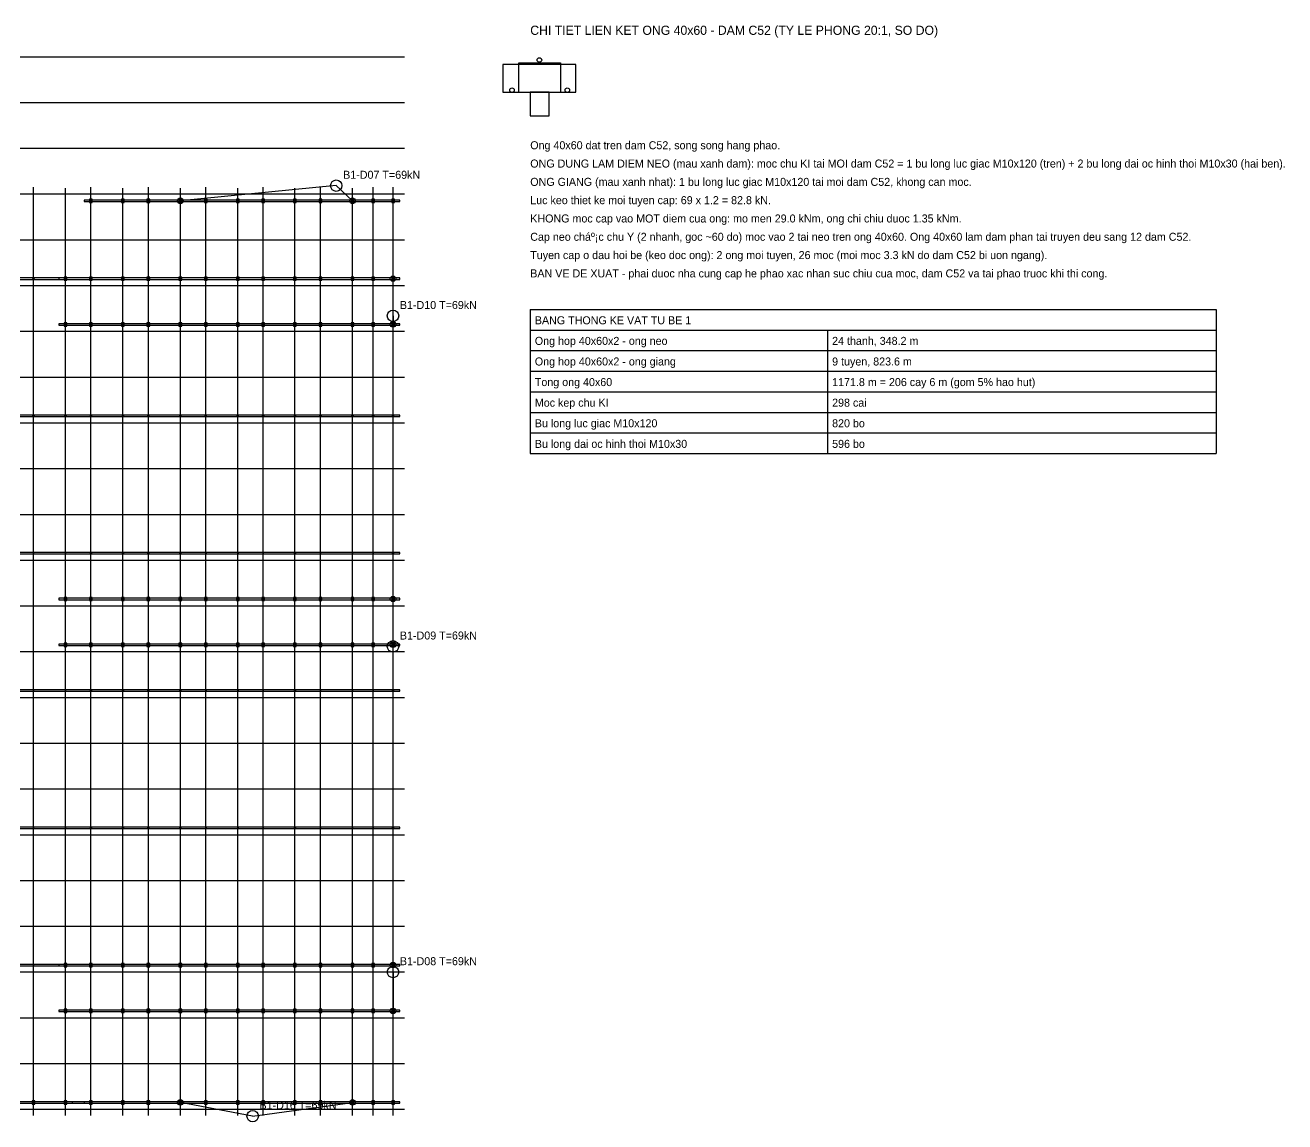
# Model space of a CAD drawing. Header units: millimetres. Extents: x -237679 to -102976, y -59506 to -8266.
# Drawn here: x -158055 to -102976, y -59506 to -11582 of the extents above; entities that cross this region are included whole.
import ezdxf

# ---------------------------------------------------------------- set-up
doc = ezdxf.new("R2010")
doc.units = ezdxf.units.MM
doc.header["$MEASUREMENT"] = 0
for name, color, linetype in [('00_THAM_CHIEU_C52', 8, 'Continuous'), ('00_THAM_CHIEU_HANG_PHAO', 9, 'Continuous'), ('09_ONG_40X60_GIANG', 4, 'Continuous'), ('09_ONG_40X60_NEO', 5, 'Continuous'), ('10_BU_LONG_M10X120', 3, 'Continuous'), ('10_MOC_CHU_KI', 2, 'Continuous'), ('11_DIEM_NEO_CAP', 1, 'Continuous'), ('12_CHI_TIET_GHI_CHU', 7, 'Continuous')]:
    doc.layers.add(name, color=color, linetype=linetype)

msp = doc.modelspace()

# ---------------------------------------------------------------- linework, layer by layer
at = {"layer": '00_THAM_CHIEU_C52'}
for p, q in [((-157689.9, -59236.22), (-157689.9, -18665.53)), ((-156289.9, -59236.22), (-156289.9, -18704.58)), ((-155179.9, -59236.22), (-155179.9, -18665.53)), ((-153779.9, -59236.22), (-153779.9, -18704.58)), ((-152669.9, -59236.22), (-152669.9, -18665.53)), ((-151269.9, -59236.22), (-151269.9, -18704.58)), ((-150159.9, -59236.22), (-150159.9, -18665.53)), ((-148759.9, -59236.22), (-148759.9, -18704.58)), ((-147649.9, -59236.22), (-147649.9, -18665.53)), ((-146259.9, -59236.22), (-146259.9, -18704.58)), ((-145139.9, -59236.22), (-145139.9, -18665.53)), ((-143739.9, -59236.22), (-143739.9, -18704.58)), ((-142839.9, -59236.22), (-142839.9, -18665.53)), ((-141969.9, -59236.22), (-141969.9, -18665.53))]:
    msp.add_line(p, q, dxfattribs=at)
at = {"layer": '00_THAM_CHIEU_HANG_PHAO'}
for p, q in [((-237679.01, -12959), (-141469.9, -12959)), ((-237679.01, -14959), (-141469.9, -14959)), ((-237679.01, -16959), (-141469.9, -16959)), ((-237679.01, -18959), (-141469.9, -18959)), ((-237679.01, -20959), (-141469.9, -20959)), ((-237679.01, -22959), (-141469.9, -22959)), ((-237679.01, -24959), (-141469.9, -24959)), ((-237679.01, -26959), (-141469.9, -26959)), ((-237679.01, -28959), (-141469.9, -28959)), ((-237679.01, -30959), (-141469.9, -30959)), ((-237679.01, -32959), (-141469.9, -32959)), ((-237679.01, -34959), (-141469.9, -34959)), ((-237679.01, -36959), (-141469.9, -36959)), ((-237679.01, -38959), (-141469.9, -38959)), ((-237679.01, -40959), (-141469.9, -40959)), ((-237679.01, -42959), (-141469.9, -42959)), ((-237679.01, -44959), (-141469.9, -44959)), ((-237679.01, -46959), (-141469.9, -46959)), ((-237679.01, -48959), (-141469.9, -48959)), ((-237679.01, -50959), (-141469.9, -50959)), ((-237679.01, -52959), (-141469.9, -52959)), ((-237679.01, -54959), (-141469.9, -54959)), ((-237679.01, -56959), (-141469.9, -56959)), ((-237679.01, -58959), (-141469.9, -58959))]:
    msp.add_line(p, q, dxfattribs=at)
at = {"layer": '09_ONG_40X60_GIANG'}
for p, q in [((-141669.9, -22629), (-237479.01, -22629)), ((-237479.01, -22689), (-141669.9, -22689)), ((-141669.9, -22689), (-141669.9, -22629)), ((-141669.9, -28629), (-237479.01, -28629)), ((-141669.9, -28689), (-141669.9, -28629)), ((-237479.01, -28689), (-141669.9, -28689)), ((-141669.9, -34629), (-237479.01, -34629)), ((-237479.01, -34689), (-141669.9, -34689)), ((-141669.9, -34689), (-141669.9, -34629)), ((-141669.9, -40629), (-237479.01, -40629)), ((-237479.01, -40689), (-141669.9, -40689)), ((-141669.9, -40689), (-141669.9, -40629)), ((-141669.9, -46629), (-237479.01, -46629)), ((-237479.01, -46689), (-141669.9, -46689)), ((-141669.9, -46689), (-141669.9, -46629)), ((-141669.9, -52629), (-237479.01, -52629)), ((-237479.01, -52689), (-141669.9, -52689)), ((-141669.9, -52689), (-141669.9, -52629)), ((-141669.9, -58629), (-237479.01, -58629)), ((-237479.01, -58689), (-141669.9, -58689)), ((-141669.9, -58689), (-141669.9, -58629))]:
    msp.add_line(p, q, dxfattribs=at)
at = {"layer": '09_ONG_40X60_NEO'}
for p, q in [((-133969.9, -13303.7), (-137169.9, -13303.7)), ((-137169.9, -13303.7), (-137169.9, -14503.7)), ((-133969.9, -14503.7), (-133969.9, -13303.7)), ((-137169.9, -14503.7), (-133969.9, -14503.7)), ((-141669.9, -19229), (-155479.9, -19229)), ((-155479.9, -19229), (-155479.9, -19289)), ((-141669.9, -19289), (-141669.9, -19229)), ((-155479.9, -19289), (-141669.9, -19289)), ((-141669.9, -22629), (-156589.9, -22629)), ((-156589.9, -22629), (-156589.9, -22689)), ((-156589.9, -22689), (-141669.9, -22689)), ((-141669.9, -22689), (-141669.9, -22629)), ((-141669.9, -24629), (-156589.9, -24629)), ((-156589.9, -24629), (-156589.9, -24689)), ((-156589.9, -24689), (-141669.9, -24689)), ((-141669.9, -24689), (-141669.9, -24629)), ((-141669.9, -36629), (-156589.9, -36629)), ((-156589.9, -36629), (-156589.9, -36689)), ((-156589.9, -36689), (-141669.9, -36689)), ((-141669.9, -36689), (-141669.9, -36629)), ((-141669.9, -38629), (-156589.9, -38629)), ((-156589.9, -38629), (-156589.9, -38689)), ((-156589.9, -38689), (-141669.9, -38689)), ((-141669.9, -38689), (-141669.9, -38629)), ((-141669.9, -52629), (-156589.9, -52629)), ((-156589.9, -52629), (-156589.9, -52689)), ((-156589.9, -52689), (-141669.9, -52689)), ((-141669.9, -52689), (-141669.9, -52629)), ((-141669.9, -54629), (-156589.9, -54629)), ((-156589.9, -54629), (-156589.9, -54689)), ((-156589.9, -54689), (-141669.9, -54689)), ((-141669.9, -54689), (-141669.9, -54629)), ((-155989.9, -58629), (-170532.25, -58629)), ((-170532.25, -58689), (-155989.9, -58689)), ((-155989.9, -58689), (-155989.9, -58629)), ((-141669.9, -58629), (-155479.9, -58629)), ((-155479.9, -58629), (-155479.9, -58689)), ((-155479.9, -58689), (-141669.9, -58689)), ((-141669.9, -58689), (-141669.9, -58629))]:
    msp.add_line(p, q, dxfattribs=at)
at = {"layer": '10_BU_LONG_M10X120'}
for centre, radius in [((-135569.9, -13103.7), 100), ((-136769.9, -14423.7), 100), ((-134349.9, -14423.7), 100), ((-157689.9, -22659), 25), ((-157689.9, -28659), 25), ((-156289.9, -28659), 25), ((-155179.9, -28659), 25), ((-153779.9, -28659), 25), ((-152669.9, -28659), 25), ((-151269.9, -28659), 25), ((-150159.9, -28659), 25), ((-148759.9, -28659), 25), ((-147649.9, -28659), 25), ((-146259.9, -28659), 25), ((-145139.9, -28659), 25), ((-143739.9, -28659), 25), ((-142839.9, -28659), 25), ((-141969.9, -28659), 25), ((-157689.9, -34659), 25), ((-156289.9, -34659), 25), ((-155179.9, -34659), 25), ((-153779.9, -34659), 25), ((-152669.9, -34659), 25), ((-151269.9, -34659), 25), ((-150159.9, -34659), 25), ((-148759.9, -34659), 25), ((-147649.9, -34659), 25), ((-146259.9, -34659), 25), ((-145139.9, -34659), 25), ((-143739.9, -34659), 25), ((-142839.9, -34659), 25), ((-141969.9, -34659), 25), ((-157689.9, -40659), 25), ((-156289.9, -40659), 25), ((-155179.9, -40659), 25), ((-153779.9, -40659), 25), ((-152669.9, -40659), 25), ((-151269.9, -40659), 25), ((-150159.9, -40659), 25), ((-148759.9, -40659), 25), ((-147649.9, -40659), 25), ((-146259.9, -40659), 25), ((-145139.9, -40659), 25), ((-143739.9, -40659), 25), ((-142839.9, -40659), 25), ((-141969.9, -40659), 25), ((-157689.9, -46659), 25), ((-156289.9, -46659), 25), ((-155179.9, -46659), 25), ((-153779.9, -46659), 25), ((-152669.9, -46659), 25), ((-151269.9, -46659), 25), ((-150159.9, -46659), 25), ((-148759.9, -46659), 25), ((-147649.9, -46659), 25), ((-146259.9, -46659), 25), ((-145139.9, -46659), 25), ((-143739.9, -46659), 25), ((-142839.9, -46659), 25), ((-141969.9, -46659), 25), ((-157689.9, -52659), 25)]:
    msp.add_circle(centre, radius, dxfattribs=at)
at = {"layer": '10_MOC_CHU_KI'}
for p, q in [((-136469.9, -14503.7), (-136469.9, -13223.7)), ((-136469.9, -13223.7), (-134649.9, -13223.7)), ((-134649.9, -13223.7), (-134649.9, -14503.7)), ((-137069.9, -14503.7), (-136469.9, -14503.7)), ((-134649.9, -14503.7), (-134049.9, -14503.7)), ((-155119.9, -19189), (-155239.9, -19189)), ((-155239.9, -19189), (-155239.9, -19329)), ((-155119.9, -19329), (-155119.9, -19189)), ((-153719.9, -19189), (-153839.9, -19189)), ((-153839.9, -19189), (-153839.9, -19329)), ((-153719.9, -19329), (-153719.9, -19189)), ((-152609.9, -19189), (-152729.9, -19189)), ((-152729.9, -19189), (-152729.9, -19329)), ((-152609.9, -19329), (-152609.9, -19189)), ((-151209.9, -19189), (-151329.9, -19189)), ((-151329.9, -19189), (-151329.9, -19329)), ((-151209.9, -19329), (-151209.9, -19189)), ((-150099.9, -19189), (-150219.9, -19189)), ((-150219.9, -19189), (-150219.9, -19329)), ((-150099.9, -19329), (-150099.9, -19189)), ((-148699.9, -19189), (-148819.9, -19189)), ((-148819.9, -19189), (-148819.9, -19329)), ((-148699.9, -19329), (-148699.9, -19189)), ((-147589.9, -19189), (-147709.9, -19189)), ((-147709.9, -19189), (-147709.9, -19329)), ((-147589.9, -19329), (-147589.9, -19189)), ((-146199.9, -19189), (-146319.9, -19189)), ((-146319.9, -19189), (-146319.9, -19329)), ((-146199.9, -19329), (-146199.9, -19189)), ((-145079.9, -19189), (-145199.9, -19189)), ((-145199.9, -19189), (-145199.9, -19329)), ((-145079.9, -19329), (-145079.9, -19189)), ((-143679.9, -19189), (-143799.9, -19189)), ((-143799.9, -19189), (-143799.9, -19329)), ((-143679.9, -19329), (-143679.9, -19189)), ((-142779.9, -19189), (-142899.9, -19189)), ((-142899.9, -19189), (-142899.9, -19329)), ((-142779.9, -19329), (-142779.9, -19189)), ((-141909.9, -19189), (-142029.9, -19189)), ((-142029.9, -19189), (-142029.9, -19329)), ((-141909.9, -19329), (-141909.9, -19189)), ((-155239.9, -19329), (-155119.9, -19329)), ((-153839.9, -19329), (-153719.9, -19329)), ((-152729.9, -19329), (-152609.9, -19329)), ((-151329.9, -19329), (-151209.9, -19329)), ((-150219.9, -19329), (-150099.9, -19329)), ((-148819.9, -19329), (-148699.9, -19329)), ((-147709.9, -19329), (-147589.9, -19329)), ((-146319.9, -19329), (-146199.9, -19329)), ((-145199.9, -19329), (-145079.9, -19329)), ((-143799.9, -19329), (-143679.9, -19329)), ((-142899.9, -19329), (-142779.9, -19329)), ((-142029.9, -19329), (-141909.9, -19329)), ((-156229.9, -22589), (-156349.9, -22589)), ((-156349.9, -22589), (-156349.9, -22729)), ((-156349.9, -22729), (-156229.9, -22729)), ((-156229.9, -22729), (-156229.9, -22589)), ((-155119.9, -22589), (-155239.9, -22589)), ((-155239.9, -22589), (-155239.9, -22729)), ((-155239.9, -22729), (-155119.9, -22729)), ((-155119.9, -22729), (-155119.9, -22589)), ((-153719.9, -22589), (-153839.9, -22589)), ((-153839.9, -22589), (-153839.9, -22729)), ((-153839.9, -22729), (-153719.9, -22729)), ((-153719.9, -22729), (-153719.9, -22589)), ((-152609.9, -22589), (-152729.9, -22589)), ((-152729.9, -22589), (-152729.9, -22729)), ((-152729.9, -22729), (-152609.9, -22729)), ((-152609.9, -22729), (-152609.9, -22589)), ((-151209.9, -22589), (-151329.9, -22589)), ((-151329.9, -22589), (-151329.9, -22729)), ((-151329.9, -22729), (-151209.9, -22729)), ((-151209.9, -22729), (-151209.9, -22589)), ((-150099.9, -22589), (-150219.9, -22589)), ((-150219.9, -22589), (-150219.9, -22729)), ((-150219.9, -22729), (-150099.9, -22729)), ((-150099.9, -22729), (-150099.9, -22589)), ((-148699.9, -22589), (-148819.9, -22589)), ((-148819.9, -22589), (-148819.9, -22729)), ((-148819.9, -22729), (-148699.9, -22729)), ((-148699.9, -22729), (-148699.9, -22589)), ((-147589.9, -22589), (-147709.9, -22589)), ((-147709.9, -22589), (-147709.9, -22729)), ((-147709.9, -22729), (-147589.9, -22729)), ((-147589.9, -22729), (-147589.9, -22589)), ((-146199.9, -22589), (-146319.9, -22589)), ((-146319.9, -22589), (-146319.9, -22729)), ((-146319.9, -22729), (-146199.9, -22729)), ((-146199.9, -22729), (-146199.9, -22589)), ((-145079.9, -22589), (-145199.9, -22589)), ((-145199.9, -22589), (-145199.9, -22729)), ((-145199.9, -22729), (-145079.9, -22729)), ((-145079.9, -22729), (-145079.9, -22589)), ((-143679.9, -22589), (-143799.9, -22589)), ((-143799.9, -22589), (-143799.9, -22729)), ((-143799.9, -22729), (-143679.9, -22729)), ((-143679.9, -22729), (-143679.9, -22589)), ((-142779.9, -22589), (-142899.9, -22589)), ((-142899.9, -22589), (-142899.9, -22729)), ((-142899.9, -22729), (-142779.9, -22729)), ((-142779.9, -22729), (-142779.9, -22589)), ((-141909.9, -22589), (-142029.9, -22589)), ((-142029.9, -22589), (-142029.9, -22729)), ((-142029.9, -22729), (-141909.9, -22729)), ((-141909.9, -22729), (-141909.9, -22589)), ((-156229.9, -24589), (-156349.9, -24589)), ((-156349.9, -24589), (-156349.9, -24729)), ((-156349.9, -24729), (-156229.9, -24729)), ((-156229.9, -24729), (-156229.9, -24589)), ((-155119.9, -24589), (-155239.9, -24589)), ((-155239.9, -24589), (-155239.9, -24729)), ((-155239.9, -24729), (-155119.9, -24729)), ((-155119.9, -24729), (-155119.9, -24589)), ((-153719.9, -24589), (-153839.9, -24589)), ((-153839.9, -24589), (-153839.9, -24729)), ((-153839.9, -24729), (-153719.9, -24729)), ((-153719.9, -24729), (-153719.9, -24589)), ((-152609.9, -24589), (-152729.9, -24589)), ((-152729.9, -24589), (-152729.9, -24729)), ((-152729.9, -24729), (-152609.9, -24729)), ((-152609.9, -24729), (-152609.9, -24589)), ((-151209.9, -24589), (-151329.9, -24589)), ((-151329.9, -24589), (-151329.9, -24729)), ((-151329.9, -24729), (-151209.9, -24729)), ((-151209.9, -24729), (-151209.9, -24589)), ((-150099.9, -24589), (-150219.9, -24589)), ((-150219.9, -24589), (-150219.9, -24729)), ((-150219.9, -24729), (-150099.9, -24729)), ((-150099.9, -24729), (-150099.9, -24589)), ((-148699.9, -24589), (-148819.9, -24589)), ((-148819.9, -24589), (-148819.9, -24729)), ((-148819.9, -24729), (-148699.9, -24729)), ((-148699.9, -24729), (-148699.9, -24589)), ((-147589.9, -24589), (-147709.9, -24589)), ((-147709.9, -24589), (-147709.9, -24729)), ((-147709.9, -24729), (-147589.9, -24729)), ((-147589.9, -24729), (-147589.9, -24589)), ((-146199.9, -24589), (-146319.9, -24589)), ((-146319.9, -24589), (-146319.9, -24729)), ((-146319.9, -24729), (-146199.9, -24729)), ((-146199.9, -24729), (-146199.9, -24589)), ((-145079.9, -24589), (-145199.9, -24589)), ((-145199.9, -24589), (-145199.9, -24729)), ((-145199.9, -24729), (-145079.9, -24729)), ((-145079.9, -24729), (-145079.9, -24589)), ((-143679.9, -24589), (-143799.9, -24589)), ((-143799.9, -24589), (-143799.9, -24729)), ((-143799.9, -24729), (-143679.9, -24729)), ((-143679.9, -24729), (-143679.9, -24589)), ((-142779.9, -24589), (-142899.9, -24589)), ((-142899.9, -24589), (-142899.9, -24729)), ((-142899.9, -24729), (-142779.9, -24729)), ((-142779.9, -24729), (-142779.9, -24589)), ((-141909.9, -24589), (-142029.9, -24589)), ((-142029.9, -24589), (-142029.9, -24729)), ((-142029.9, -24729), (-141909.9, -24729)), ((-141909.9, -24729), (-141909.9, -24589)), ((-156229.9, -36589), (-156349.9, -36589)), ((-156349.9, -36589), (-156349.9, -36729)), ((-156349.9, -36729), (-156229.9, -36729)), ((-156229.9, -36729), (-156229.9, -36589)), ((-155119.9, -36589), (-155239.9, -36589)), ((-155239.9, -36589), (-155239.9, -36729)), ((-155239.9, -36729), (-155119.9, -36729)), ((-155119.9, -36729), (-155119.9, -36589)), ((-153719.9, -36589), (-153839.9, -36589)), ((-153839.9, -36589), (-153839.9, -36729)), ((-153839.9, -36729), (-153719.9, -36729)), ((-153719.9, -36729), (-153719.9, -36589)), ((-152609.9, -36589), (-152729.9, -36589)), ((-152729.9, -36589), (-152729.9, -36729)), ((-152729.9, -36729), (-152609.9, -36729)), ((-152609.9, -36729), (-152609.9, -36589)), ((-151209.9, -36589), (-151329.9, -36589)), ((-151329.9, -36589), (-151329.9, -36729)), ((-151329.9, -36729), (-151209.9, -36729)), ((-151209.9, -36729), (-151209.9, -36589)), ((-150099.9, -36589), (-150219.9, -36589)), ((-150219.9, -36589), (-150219.9, -36729)), ((-150219.9, -36729), (-150099.9, -36729)), ((-150099.9, -36729), (-150099.9, -36589)), ((-148699.9, -36589), (-148819.9, -36589)), ((-148819.9, -36589), (-148819.9, -36729)), ((-148819.9, -36729), (-148699.9, -36729)), ((-148699.9, -36729), (-148699.9, -36589)), ((-147589.9, -36589), (-147709.9, -36589)), ((-147709.9, -36589), (-147709.9, -36729)), ((-147709.9, -36729), (-147589.9, -36729)), ((-147589.9, -36729), (-147589.9, -36589)), ((-146199.9, -36589), (-146319.9, -36589)), ((-146319.9, -36589), (-146319.9, -36729)), ((-146319.9, -36729), (-146199.9, -36729)), ((-146199.9, -36729), (-146199.9, -36589)), ((-145079.9, -36589), (-145199.9, -36589)), ((-145199.9, -36589), (-145199.9, -36729)), ((-145199.9, -36729), (-145079.9, -36729)), ((-145079.9, -36729), (-145079.9, -36589)), ((-143679.9, -36589), (-143799.9, -36589)), ((-143799.9, -36589), (-143799.9, -36729)), ((-143799.9, -36729), (-143679.9, -36729)), ((-143679.9, -36729), (-143679.9, -36589)), ((-142779.9, -36589), (-142899.9, -36589)), ((-142899.9, -36589), (-142899.9, -36729)), ((-142899.9, -36729), (-142779.9, -36729)), ((-142779.9, -36729), (-142779.9, -36589)), ((-141909.9, -36589), (-142029.9, -36589)), ((-142029.9, -36589), (-142029.9, -36729)), ((-142029.9, -36729), (-141909.9, -36729)), ((-141909.9, -36729), (-141909.9, -36589)), ((-156229.9, -38589), (-156349.9, -38589)), ((-156349.9, -38589), (-156349.9, -38729)), ((-156349.9, -38729), (-156229.9, -38729)), ((-156229.9, -38729), (-156229.9, -38589)), ((-155119.9, -38589), (-155239.9, -38589)), ((-155239.9, -38589), (-155239.9, -38729)), ((-155239.9, -38729), (-155119.9, -38729)), ((-155119.9, -38729), (-155119.9, -38589)), ((-153719.9, -38589), (-153839.9, -38589)), ((-153839.9, -38589), (-153839.9, -38729)), ((-153839.9, -38729), (-153719.9, -38729)), ((-153719.9, -38729), (-153719.9, -38589)), ((-152609.9, -38589), (-152729.9, -38589)), ((-152729.9, -38589), (-152729.9, -38729)), ((-152729.9, -38729), (-152609.9, -38729)), ((-152609.9, -38729), (-152609.9, -38589)), ((-151209.9, -38589), (-151329.9, -38589)), ((-151329.9, -38589), (-151329.9, -38729)), ((-151329.9, -38729), (-151209.9, -38729)), ((-151209.9, -38729), (-151209.9, -38589)), ((-150099.9, -38589), (-150219.9, -38589)), ((-150219.9, -38589), (-150219.9, -38729)), ((-150219.9, -38729), (-150099.9, -38729)), ((-150099.9, -38729), (-150099.9, -38589)), ((-148699.9, -38589), (-148819.9, -38589)), ((-148819.9, -38589), (-148819.9, -38729)), ((-148819.9, -38729), (-148699.9, -38729)), ((-148699.9, -38729), (-148699.9, -38589)), ((-147589.9, -38589), (-147709.9, -38589)), ((-147709.9, -38589), (-147709.9, -38729)), ((-147709.9, -38729), (-147589.9, -38729)), ((-147589.9, -38729), (-147589.9, -38589)), ((-146199.9, -38589), (-146319.9, -38589)), ((-146319.9, -38589), (-146319.9, -38729)), ((-146319.9, -38729), (-146199.9, -38729)), ((-146199.9, -38729), (-146199.9, -38589)), ((-145079.9, -38589), (-145199.9, -38589)), ((-145199.9, -38589), (-145199.9, -38729)), ((-145199.9, -38729), (-145079.9, -38729)), ((-145079.9, -38729), (-145079.9, -38589)), ((-143679.9, -38589), (-143799.9, -38589)), ((-143799.9, -38589), (-143799.9, -38729)), ((-143799.9, -38729), (-143679.9, -38729)), ((-143679.9, -38729), (-143679.9, -38589)), ((-142779.9, -38589), (-142899.9, -38589)), ((-142899.9, -38589), (-142899.9, -38729)), ((-142899.9, -38729), (-142779.9, -38729)), ((-142779.9, -38729), (-142779.9, -38589)), ((-141909.9, -38589), (-142029.9, -38589)), ((-142029.9, -38589), (-142029.9, -38729)), ((-142029.9, -38729), (-141909.9, -38729)), ((-141909.9, -38729), (-141909.9, -38589)), ((-156229.9, -52589), (-156349.9, -52589)), ((-156349.9, -52589), (-156349.9, -52729)), ((-156349.9, -52729), (-156229.9, -52729)), ((-156229.9, -52729), (-156229.9, -52589)), ((-155119.9, -52589), (-155239.9, -52589)), ((-155239.9, -52589), (-155239.9, -52729)), ((-155239.9, -52729), (-155119.9, -52729)), ((-155119.9, -52729), (-155119.9, -52589)), ((-153719.9, -52589), (-153839.9, -52589)), ((-153839.9, -52589), (-153839.9, -52729)), ((-153839.9, -52729), (-153719.9, -52729)), ((-153719.9, -52729), (-153719.9, -52589)), ((-152609.9, -52589), (-152729.9, -52589)), ((-152729.9, -52589), (-152729.9, -52729)), ((-152729.9, -52729), (-152609.9, -52729)), ((-152609.9, -52729), (-152609.9, -52589)), ((-151209.9, -52589), (-151329.9, -52589)), ((-151329.9, -52589), (-151329.9, -52729)), ((-151329.9, -52729), (-151209.9, -52729)), ((-151209.9, -52729), (-151209.9, -52589)), ((-150099.9, -52589), (-150219.9, -52589)), ((-150219.9, -52589), (-150219.9, -52729)), ((-150219.9, -52729), (-150099.9, -52729)), ((-150099.9, -52729), (-150099.9, -52589)), ((-148699.9, -52589), (-148819.9, -52589)), ((-148819.9, -52589), (-148819.9, -52729)), ((-148819.9, -52729), (-148699.9, -52729)), ((-148699.9, -52729), (-148699.9, -52589)), ((-147589.9, -52589), (-147709.9, -52589)), ((-147709.9, -52589), (-147709.9, -52729)), ((-147709.9, -52729), (-147589.9, -52729)), ((-147589.9, -52729), (-147589.9, -52589)), ((-146199.9, -52589), (-146319.9, -52589)), ((-146319.9, -52589), (-146319.9, -52729)), ((-146319.9, -52729), (-146199.9, -52729)), ((-146199.9, -52729), (-146199.9, -52589)), ((-145079.9, -52589), (-145199.9, -52589)), ((-145199.9, -52589), (-145199.9, -52729)), ((-145199.9, -52729), (-145079.9, -52729)), ((-145079.9, -52729), (-145079.9, -52589)), ((-143679.9, -52589), (-143799.9, -52589)), ((-143799.9, -52589), (-143799.9, -52729)), ((-143799.9, -52729), (-143679.9, -52729)), ((-143679.9, -52729), (-143679.9, -52589)), ((-142779.9, -52589), (-142899.9, -52589)), ((-142899.9, -52589), (-142899.9, -52729)), ((-142899.9, -52729), (-142779.9, -52729)), ((-142779.9, -52729), (-142779.9, -52589)), ((-141909.9, -52589), (-142029.9, -52589)), ((-142029.9, -52589), (-142029.9, -52729)), ((-142029.9, -52729), (-141909.9, -52729)), ((-141909.9, -52729), (-141909.9, -52589)), ((-156229.9, -54589), (-156349.9, -54589)), ((-156349.9, -54589), (-156349.9, -54729)), ((-156349.9, -54729), (-156229.9, -54729)), ((-156229.9, -54729), (-156229.9, -54589)), ((-155119.9, -54589), (-155239.9, -54589)), ((-155239.9, -54589), (-155239.9, -54729)), ((-155239.9, -54729), (-155119.9, -54729)), ((-155119.9, -54729), (-155119.9, -54589)), ((-153719.9, -54589), (-153839.9, -54589)), ((-153839.9, -54589), (-153839.9, -54729)), ((-153839.9, -54729), (-153719.9, -54729)), ((-153719.9, -54729), (-153719.9, -54589)), ((-152609.9, -54589), (-152729.9, -54589)), ((-152729.9, -54589), (-152729.9, -54729)), ((-152729.9, -54729), (-152609.9, -54729)), ((-152609.9, -54729), (-152609.9, -54589)), ((-151209.9, -54589), (-151329.9, -54589)), ((-151329.9, -54589), (-151329.9, -54729)), ((-151329.9, -54729), (-151209.9, -54729)), ((-151209.9, -54729), (-151209.9, -54589)), ((-150099.9, -54589), (-150219.9, -54589)), ((-150219.9, -54589), (-150219.9, -54729)), ((-150219.9, -54729), (-150099.9, -54729)), ((-150099.9, -54729), (-150099.9, -54589)), ((-148699.9, -54589), (-148819.9, -54589)), ((-148819.9, -54589), (-148819.9, -54729)), ((-148819.9, -54729), (-148699.9, -54729)), ((-148699.9, -54729), (-148699.9, -54589)), ((-147589.9, -54589), (-147709.9, -54589)), ((-147709.9, -54589), (-147709.9, -54729)), ((-147709.9, -54729), (-147589.9, -54729)), ((-147589.9, -54729), (-147589.9, -54589)), ((-146199.9, -54589), (-146319.9, -54589)), ((-146319.9, -54589), (-146319.9, -54729)), ((-146319.9, -54729), (-146199.9, -54729)), ((-146199.9, -54729), (-146199.9, -54589)), ((-145079.9, -54589), (-145199.9, -54589)), ((-145199.9, -54589), (-145199.9, -54729)), ((-145199.9, -54729), (-145079.9, -54729)), ((-145079.9, -54729), (-145079.9, -54589)), ((-143679.9, -54589), (-143799.9, -54589)), ((-143799.9, -54589), (-143799.9, -54729)), ((-143799.9, -54729), (-143679.9, -54729)), ((-143679.9, -54729), (-143679.9, -54589)), ((-142779.9, -54589), (-142899.9, -54589)), ((-142899.9, -54589), (-142899.9, -54729)), ((-142899.9, -54729), (-142779.9, -54729)), ((-142779.9, -54729), (-142779.9, -54589)), ((-141909.9, -54589), (-142029.9, -54589)), ((-142029.9, -54589), (-142029.9, -54729)), ((-142029.9, -54729), (-141909.9, -54729)), ((-141909.9, -54729), (-141909.9, -54589)), ((-157629.9, -58589), (-157749.9, -58589)), ((-157749.9, -58589), (-157749.9, -58729)), ((-157749.9, -58729), (-157629.9, -58729)), ((-157629.9, -58729), (-157629.9, -58589)), ((-156229.9, -58589), (-156349.9, -58589)), ((-156349.9, -58589), (-156349.9, -58729)), ((-156349.9, -58729), (-156229.9, -58729)), ((-156229.9, -58729), (-156229.9, -58589)), ((-155119.9, -58589), (-155239.9, -58589)), ((-155239.9, -58589), (-155239.9, -58729)), ((-155239.9, -58729), (-155119.9, -58729)), ((-155119.9, -58729), (-155119.9, -58589)), ((-153719.9, -58589), (-153839.9, -58589)), ((-153839.9, -58589), (-153839.9, -58729)), ((-153839.9, -58729), (-153719.9, -58729)), ((-153719.9, -58729), (-153719.9, -58589)), ((-152609.9, -58589), (-152729.9, -58589)), ((-152729.9, -58589), (-152729.9, -58729)), ((-152729.9, -58729), (-152609.9, -58729)), ((-152609.9, -58729), (-152609.9, -58589)), ((-151209.9, -58589), (-151329.9, -58589)), ((-151329.9, -58589), (-151329.9, -58729)), ((-151329.9, -58729), (-151209.9, -58729)), ((-151209.9, -58729), (-151209.9, -58589)), ((-150099.9, -58589), (-150219.9, -58589)), ((-150219.9, -58589), (-150219.9, -58729)), ((-150219.9, -58729), (-150099.9, -58729)), ((-150099.9, -58729), (-150099.9, -58589)), ((-148699.9, -58589), (-148819.9, -58589)), ((-148819.9, -58589), (-148819.9, -58729)), ((-148819.9, -58729), (-148699.9, -58729)), ((-148699.9, -58729), (-148699.9, -58589)), ((-147589.9, -58589), (-147709.9, -58589)), ((-147709.9, -58589), (-147709.9, -58729)), ((-147709.9, -58729), (-147589.9, -58729)), ((-147589.9, -58729), (-147589.9, -58589)), ((-146199.9, -58589), (-146319.9, -58589)), ((-146319.9, -58589), (-146319.9, -58729)), ((-146319.9, -58729), (-146199.9, -58729)), ((-146199.9, -58729), (-146199.9, -58589)), ((-145079.9, -58589), (-145199.9, -58589)), ((-145199.9, -58589), (-145199.9, -58729)), ((-145199.9, -58729), (-145079.9, -58729)), ((-145079.9, -58729), (-145079.9, -58589)), ((-143679.9, -58589), (-143799.9, -58589)), ((-143799.9, -58589), (-143799.9, -58729)), ((-143799.9, -58729), (-143679.9, -58729)), ((-143679.9, -58729), (-143679.9, -58589)), ((-142779.9, -58589), (-142899.9, -58589)), ((-142899.9, -58589), (-142899.9, -58729)), ((-142899.9, -58729), (-142779.9, -58729)), ((-142779.9, -58729), (-142779.9, -58589)), ((-141909.9, -58589), (-142029.9, -58589)), ((-142029.9, -58589), (-142029.9, -58729)), ((-142029.9, -58729), (-141909.9, -58729)), ((-141909.9, -58729), (-141909.9, -58589))]:
    msp.add_line(p, q, dxfattribs=at)
at = {"layer": '11_DIEM_NEO_CAP'}
for p, q in [((-144452.19, -18594.43), (-151269.9, -19259)), ((-144452.19, -18594.43), (-143739.9, -19259)), ((-141971.56, -24285.16), (-141969.9, -22659)), ((-141971.56, -24285.16), (-141969.9, -24659)), ((-141969.9, -38729.58), (-141969.9, -36659)), ((-141969.9, -38729.58), (-141969.9, -38659)), ((-141969.9, -52962.52), (-141969.9, -52659)), ((-141969.9, -52962.52), (-141969.9, -54659)), ((-148109.77, -59256.22), (-151269.9, -58659)), ((-148109.77, -59256.22), (-143739.9, -58659))]:
    msp.add_line(p, q, dxfattribs=at)
for centre, radius in [((-144452.19, -18594.43), 250), ((-151269.9, -19259), 120), ((-143739.9, -19259), 120), ((-141969.9, -22659), 120), ((-141971.56, -24285.16), 250), ((-141969.9, -24659), 120), ((-141969.9, -36659), 120), ((-141969.9, -38729.58), 250), ((-141969.9, -38659), 120), ((-141969.9, -52962.52), 250), ((-141969.9, -52659), 120), ((-141969.9, -54659), 120), ((-151269.9, -58659), 120), ((-143739.9, -58659), 120), ((-148109.77, -59256.22), 250)]:
    msp.add_circle(centre, radius, dxfattribs=at)
at = {"layer": '12_CHI_TIET_GHI_CHU'}
for p, q in [((-135149.9, -14503.7), (-135969.9, -14503.7)), ((-135969.9, -14503.7), (-135969.9, -15543.7)), ((-135149.9, -15543.7), (-135149.9, -14503.7)), ((-135969.9, -15543.7), (-135149.9, -15543.7)), ((-135969.9, -24003.7), (-105969.9, -24003.7)), ((-135969.9, -24003.7), (-135969.9, -30303.7)), ((-105969.9, -24003.7), (-105969.9, -30303.7)), ((-135969.9, -24903.7), (-105969.9, -24903.7)), ((-122969.9, -24903.7), (-122969.9, -30303.7)), ((-135969.9, -25803.7), (-105969.9, -25803.7)), ((-135969.9, -26703.7), (-105969.9, -26703.7)), ((-135969.9, -27603.7), (-105969.9, -27603.7)), ((-135969.9, -28503.7), (-105969.9, -28503.7)), ((-135969.9, -29403.7), (-105969.9, -29403.7)), ((-135969.9, -30303.7), (-105969.9, -30303.7))]:
    msp.add_line(p, q, dxfattribs=at)

# ---------------------------------------------------------------- texts
at = {"layer": '11_DIEM_NEO_CAP'}
for s, p in [('B1-D07 T=69kN', (-144152.19, -18294.43)), ('B1-D10 T=69kN', (-141671.56, -23985.16)), ('B1-D09 T=69kN', (-141669.9, -38429.58)), ('B1-D08 T=69kN', (-141669.9, -52662.52)), ('B1-D16 T=69kN', (-147809.77, -58956.22))]:
    msp.add_text(s, height=350, dxfattribs=at).set_placement(p)
at = {"layer": '12_CHI_TIET_GHI_CHU'}
for s, height, p in [('CHI TIET LIEN KET ONG 40x60 - DAM C52 (TY LE PHONG 20:1, SO DO)', 400, (-135969.9, -12003.7)), ('Ong 40x60 dat tren dam C52, song song hang phao.', 350, (-135969.9, -17003.7)), ('ONG DUNG LAM DIEM NEO (mau xanh dam): moc chu KI tai MOI dam C52 = 1 bu long luc giac M10x120 (tren) + 2 bu long dai oc hinh thoi M10x30 (hai ben).', 350, (-135969.9, -17803.7)), ('ONG GIANG (mau xanh nhat): 1 bu long luc giac M10x120 tai moi dam C52, khong can moc.', 350, (-135969.9, -18603.7)), ('Luc keo thiet ke moi tuyen cap: 69 x 1.2 = 82.8 kN.', 350, (-135969.9, -19403.7)), ('KHONG moc cap vao MOT diem cua ong: mo men 29.0 kNm, ong chi chiu duoc 1.35 kNm.', 350, (-135969.9, -20203.7)), ('Cap neo cháº¡c chu Y (2 nhanh, goc ~60 do) moc vao 2 tai neo tren ong 40x60. Ong 40x60 lam dam phan tai truyen deu sang 12 dam C52.', 350, (-135969.9, -21003.7)), ('Tuyen cap o dau hoi be (keo doc ong): 2 ong moi tuyen, 26 moc (moi moc 3.3 kN do dam C52 bi uon ngang).', 350, (-135969.9, -21803.7)), ('BAN VE DE XUAT - phai duoc nha cung cap he phao xac nhan suc chiu cua moc, dam C52 va tai phao truoc khi thi cong.', 350, (-135969.9, -22603.7)), ('BANG THONG KE VAT TU BE 1', 350, (-135769.9, -24653.7)), ('Ong hop 40x60x2 - ong neo', 350, (-135769.9, -25553.7)), ('24 thanh, 348.2 m', 350, (-122769.9, -25553.7)), ('Ong hop 40x60x2 - ong giang', 350, (-135769.9, -26453.7)), ('9 tuyen, 823.6 m', 350, (-122769.9, -26453.7)), ('1171.8 m = 206 cay 6 m (gom 5% hao hut)', 350, (-122769.9, -27353.7)), ('Tong ong 40x60', 350, (-135769.9, -27353.7)), ('Moc kep chu KI', 350, (-135769.9, -28253.7)), ('298 cai', 350, (-122769.9, -28253.7)), ('Bu long luc giac M10x120', 350, (-135769.9, -29153.7)), ('820 bo', 350, (-122769.9, -29153.7)), ('Bu long dai oc hinh thoi M10x30', 350, (-135769.9, -30053.7)), ('596 bo', 350, (-122769.9, -30053.7))]:
    msp.add_text(s, height=height, dxfattribs=at).set_placement(p)

doc.saveas('drawing.dxf')
